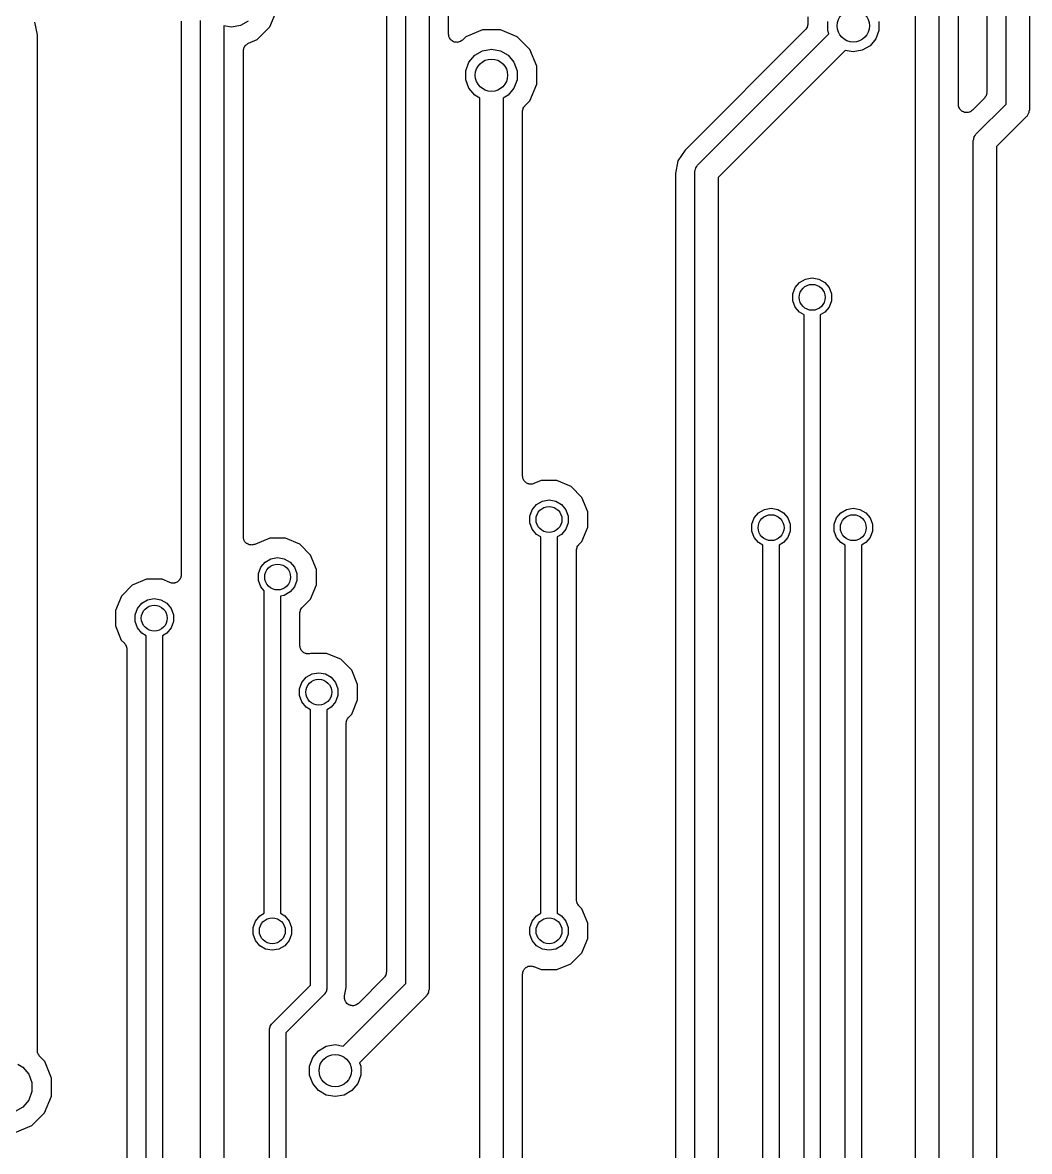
# Model space of a CAD drawing. Extents: x 25 to 125, y -125 to -25.
# Drawn here: x 91.31 to 106.86, y -64.87 to -47.45 of the extents above; entities that cross this region are included whole.
import ezdxf

# ---------------------------------------------------------------- set-up
doc = ezdxf.new("R2010")
doc.units = 0
doc.header["$MEASUREMENT"] = 0
doc.layers.add('BLACK', color=7, linetype='CONTINUOUS')

msp = doc.modelspace()

# ---------------------------------------------------------------- linework, layer by layer
at = {"layer": 'Black'}
for p, q in [((106.5, -48.7048), (106.5, -46.3267)), ((106.86, -46.3267), (106.86, -48.7794)), ((97.229, -62.2824), (97.229, -46.5807)), ((97.589, -46.5807), (97.589, -62.357)), ((106.2, -46.5365), (106.2, -48.528)), ((96.929, -46.7905), (96.929, -62.1056)), ((97.889, -47.6265), (97.889, -46.7906)), ((105.103, -100.255), (105.103, -47.1916)), ((105.463, -47.117), (105.463, -100.33)), ((105.763, -48.711), (105.763, -47.1295)), ((95.1319, -47.514), (95.2387, -47.2568)), ((103.44, -47.3581), (103.44, -47.4667)), ((91.539, -47.6375), (91.5002, -47.4423)), ((93.7604, -47.4279), (93.7604, -55.9746)), ((94.0604, -75.6476), (94.0604, -47.4154)), ((94.5388, -47.5185), (94.4204, -47.4977)), ((94.4204, -47.4977), (94.4204, -75.573)), ((94.6761, -47.4943), (94.5388, -47.5185)), ((94.7969, -47.4246), (94.6761, -47.4943)), ((94.9348, -47.7108), (95.1319, -47.514)), ((98.4134, -47.5599), (98.156, -47.6662)), ((98.6919, -47.5601), (98.4134, -47.5599)), ((98.949, -47.6669), (98.6919, -47.5601)), ((103.403, -47.5563), (101.542, -49.4167)), ((103.406, -47.5518), (103.403, -47.5563)), ((103.41, -47.5483), (103.406, -47.5518)), ((103.419, -47.5339), (103.41, -47.5483)), ((103.428, -47.5202), (103.419, -47.5339)), ((103.43, -47.5149), (103.428, -47.5202)), ((103.432, -47.5101), (103.43, -47.5149)), ((103.435, -47.4937), (103.432, -47.5101)), ((103.44, -47.4776), (103.435, -47.4937)), ((103.44, -47.4667), (103.439, -47.4721)), ((103.439, -47.4721), (103.44, -47.4776)), ((103.745, -47.5677), (103.745, -47.4283)), ((103.764, -47.6199), (103.745, -47.5677)), ((104.535, -47.5677), (104.488, -47.6988)), ((104.535, -47.4283), (104.535, -47.5677)), ((91.539, -63.3185), (91.539, -47.6375)), ((94.7989, -47.7669), (94.9348, -47.7108)), ((97.8919, -47.6428), (97.889, -47.6265)), ((97.8933, -47.6593), (97.8919, -47.6428)), ((97.8957, -47.6644), (97.8933, -47.6593)), ((97.8967, -47.67), (97.8957, -47.6644)), ((97.9049, -47.6843), (97.8967, -47.67)), ((97.9119, -47.6993), (97.9049, -47.6843)), ((97.9159, -47.7033), (97.9119, -47.6993)), ((97.9187, -47.7082), (97.9159, -47.7033)), ((97.9314, -47.7188), (97.9187, -47.7082)), ((97.9431, -47.7305), (97.9314, -47.7188)), ((97.9482, -47.7329), (97.9431, -47.7305)), ((97.9525, -47.7365), (97.9482, -47.7329)), ((97.968, -47.7422), (97.9525, -47.7365)), ((97.983, -47.7492), (97.968, -47.7422)), ((97.9886, -47.7497), (97.983, -47.7492)), ((97.9939, -47.7516), (97.9886, -47.7497)), ((98.0536, -47.7459), (98.0381, -47.7516)), ((98.0696, -47.7417), (98.0536, -47.7459)), ((98.0742, -47.7384), (98.0696, -47.7417)), ((98.0795, -47.7365), (98.0742, -47.7384)), ((98.0922, -47.7259), (98.0795, -47.7365)), ((98.1057, -47.7164), (98.0922, -47.7259)), ((98.156, -47.6662), (98.1057, -47.7164)), ((99.1458, -47.864), (98.949, -47.6669)), ((101.746, -49.6377), (103.764, -47.6199)), ((104.488, -47.6988), (104.398, -47.8056)), ((94.7204, -47.8843), (94.7219, -47.876)), ((94.7204, -55.3867), (94.7204, -47.8843)), ((94.7215, -47.8676), (94.7257, -47.8545)), ((94.7219, -47.876), (94.7215, -47.8676)), ((94.7257, -47.8545), (94.7281, -47.8409)), ((94.7281, -47.8409), (94.7323, -47.8336)), ((94.7323, -47.8336), (94.7348, -47.8256)), ((94.7348, -47.8256), (94.7432, -47.8146)), ((94.7432, -47.8146), (94.7501, -47.8027)), ((94.7501, -47.8027), (94.7566, -47.7973)), ((94.7566, -47.7973), (94.7617, -47.7906)), ((94.7617, -47.7906), (94.7733, -47.7832)), ((94.7733, -47.7832), (94.7839, -47.7743)), ((94.7839, -47.7743), (94.7918, -47.7714)), ((94.7918, -47.7714), (94.7989, -47.7669)), ((98.0105, -47.7516), (97.9939, -47.7516)), ((98.027, -47.7531), (98.0105, -47.7516)), ((98.0324, -47.7516), (98.027, -47.7531)), ((98.0381, -47.7516), (98.0324, -47.7516)), ((98.2939, -47.9524), (98.4147, -47.8827)), ((98.4147, -47.8827), (98.552, -47.8585)), ((98.552, -47.8585), (98.6893, -47.8827)), ((98.6893, -47.8827), (98.8101, -47.9524)), ((99.2521, -48.1214), (99.1458, -47.864)), ((104.015, -47.8775), (102.053, -49.8396)), ((104.14, -47.8995), (104.015, -47.8775)), ((104.277, -47.8753), (104.14, -47.8995)), ((104.398, -47.8056), (104.277, -47.8753)), ((98.1566, -48.1903), (98.2043, -48.0592)), ((98.2043, -48.0592), (98.2939, -47.9524)), ((98.8101, -47.9524), (98.8997, -48.0592)), ((98.8997, -48.0592), (98.9474, -48.1903)), ((98.1566, -48.3297), (98.1566, -48.1903)), ((98.9474, -48.1903), (98.9474, -48.3297)), ((99.2519, -48.3998), (99.2521, -48.1214)), ((98.2043, -48.4608), (98.1566, -48.3297)), ((98.9474, -48.3297), (98.8997, -48.4608)), ((99.1451, -48.657), (99.2519, -48.3998)), ((98.2939, -48.5676), (98.2043, -48.4608)), ((98.372, -48.6127), (98.2939, -48.5676)), ((98.372, -72.0614), (98.372, -48.6127)), ((98.8101, -48.5676), (98.732, -48.6127)), ((98.732, -48.6127), (98.732, -72.136)), ((98.8997, -48.4608), (98.8101, -48.5676)), ((106.163, -48.6178), (105.98, -48.8008)), ((106.166, -48.6132), (106.163, -48.6178)), ((106.17, -48.6096), (106.166, -48.6132)), ((106.179, -48.5952), (106.17, -48.6096)), ((106.188, -48.5816), (106.179, -48.5952)), ((106.19, -48.5763), (106.188, -48.5816)), ((106.192, -48.5714), (106.19, -48.5763)), ((106.195, -48.5551), (106.192, -48.5714)), ((106.2, -48.539), (106.195, -48.5551)), ((106.2, -48.528), (106.199, -48.5335)), ((106.199, -48.5335), (106.2, -48.539)), ((99.0325, -48.8114), (99.0368, -48.7954)), ((99.0368, -48.7954), (99.0397, -48.7792)), ((99.0397, -48.7792), (99.0425, -48.7743)), ((99.0425, -48.7743), (99.0439, -48.7688)), ((99.0439, -48.7688), (99.0534, -48.7553)), ((99.0534, -48.7553), (99.0617, -48.741)), ((99.0617, -48.741), (99.066, -48.7373)), ((99.066, -48.7373), (99.0693, -48.7327)), ((99.0693, -48.7327), (99.1451, -48.657)), ((105.766, -48.7273), (105.763, -48.711)), ((105.767, -48.7438), (105.766, -48.7273)), ((105.77, -48.7489), (105.767, -48.7438)), ((105.771, -48.7544), (105.77, -48.7489)), ((105.779, -48.7688), (105.771, -48.7544)), ((105.786, -48.7838), (105.779, -48.7688)), ((105.79, -48.7878), (105.786, -48.7838)), ((105.793, -48.7926), (105.79, -48.7878)), ((105.805, -48.8033), (105.793, -48.7926)), ((106.045, -49.1601), (106.5, -48.7048)), ((106.859, -48.7951), (106.853, -48.8178)), ((106.86, -48.7794), (106.859, -48.7872)), ((106.859, -48.7872), (106.859, -48.7951)), ((99.032, -48.8226), (99.033, -48.817)), ((99.032, -54.4479), (99.032, -48.8226)), ((99.033, -48.817), (99.0325, -48.8114)), ((105.817, -48.815), (105.805, -48.8033)), ((105.822, -48.8174), (105.817, -48.815)), ((105.826, -48.821), (105.822, -48.8174)), ((105.842, -48.8266), (105.826, -48.821)), ((105.857, -48.8336), (105.842, -48.8266)), ((105.863, -48.8341), (105.857, -48.8336)), ((105.868, -48.836), (105.863, -48.8341)), ((105.885, -48.836), (105.868, -48.836)), ((105.901, -48.8375), (105.885, -48.836)), ((105.906, -48.836), (105.901, -48.8375)), ((105.912, -48.836), (105.906, -48.836)), ((105.928, -48.8304), (105.912, -48.836)), ((105.944, -48.8261), (105.928, -48.8304)), ((105.948, -48.8229), (105.944, -48.8261)), ((105.953, -48.821), (105.948, -48.8229)), ((105.966, -48.8103), (105.953, -48.821)), ((105.98, -48.8008), (105.966, -48.8103)), ((106.807, -48.9067), (106.352, -49.362)), ((106.812, -48.9002), (106.807, -48.9067)), ((106.818, -48.8951), (106.812, -48.9002)), ((106.83, -48.8747), (106.818, -48.8951)), ((106.843, -48.8555), (106.83, -48.8747)), ((106.845, -48.8478), (106.843, -48.8555)), ((106.849, -48.841), (106.845, -48.8478)), ((106.853, -48.8178), (106.849, -48.841)), ((105.992, -49.2874), (105.993, -49.2796)), ((105.992, -90.805), (105.992, -49.2874)), ((105.993, -49.2717), (105.999, -49.249)), ((105.993, -49.2796), (105.993, -49.2717)), ((105.999, -49.249), (106.003, -49.2258)), ((106.003, -49.2258), (106.007, -49.219)), ((106.007, -49.219), (106.009, -49.2113)), ((106.009, -49.2113), (106.022, -49.1921)), ((106.022, -49.1921), (106.034, -49.1717)), ((106.034, -49.1717), (106.04, -49.1666)), ((106.04, -49.1666), (106.045, -49.1601)), ((101.542, -49.4167), (101.432, -49.5823)), ((106.352, -49.362), (106.352, -90.6705)), ((101.432, -49.5823), (101.393, -49.7775)), ((101.723, -49.6697), (101.735, -49.6493)), ((101.735, -49.6493), (101.741, -49.6442)), ((101.741, -49.6442), (101.746, -49.6377)), ((101.393, -49.7775), (101.393, -74.3297)), ((101.693, -49.765), (101.694, -49.7572)), ((101.693, -85.3774), (101.693, -49.765)), ((101.694, -49.7493), (101.7, -49.7266)), ((101.694, -49.7572), (101.694, -49.7493)), ((101.7, -49.7266), (101.704, -49.7034)), ((101.704, -49.7034), (101.708, -49.6966)), ((101.708, -49.6966), (101.71, -49.6889)), ((101.71, -49.6889), (101.723, -49.6697)), ((102.053, -49.8396), (102.053, -85.452)), ((103.311, -51.4583), (103.402, -51.406)), ((103.402, -51.406), (103.505, -51.3879)), ((103.505, -51.3879), (103.608, -51.406)), ((103.608, -51.406), (103.699, -51.4583)), ((103.208, -51.6367), (103.244, -51.5384)), ((103.244, -51.5384), (103.311, -51.4583)), ((103.699, -51.4583), (103.766, -51.5384)), ((103.766, -51.5384), (103.802, -51.6367)), ((103.208, -51.7413), (103.208, -51.6367)), ((103.244, -51.8396), (103.208, -51.7413)), ((103.802, -51.7413), (103.766, -51.8396)), ((103.802, -51.6367), (103.802, -51.7413)), ((103.311, -51.9197), (103.244, -51.8396)), ((103.38, -51.9593), (103.311, -51.9197)), ((103.699, -51.9197), (103.63, -51.9593)), ((103.766, -51.8396), (103.699, -51.9197)), ((103.38, -87.2269), (103.38, -51.9593)), ((103.63, -51.9593), (103.63, -87.2385)), ((99.0344, -54.4615), (99.032, -54.4479)), ((99.035, -54.4753), (99.0344, -54.4615)), ((99.0382, -54.4831), (99.035, -54.4753)), ((99.0397, -54.4913), (99.0382, -54.4831)), ((99.0466, -54.5033), (99.0397, -54.4913)), ((99.0518, -54.516), (99.0466, -54.5033)), ((99.0575, -54.5223), (99.0518, -54.516)), ((99.0617, -54.5295), (99.0575, -54.5223)), ((99.0723, -54.5384), (99.0617, -54.5295)), ((99.0816, -54.5486), (99.0723, -54.5384)), ((99.3222, -54.5179), (99.2075, -54.5653)), ((99.5609, -54.5181), (99.3222, -54.5179)), ((99.7813, -54.6096), (99.5609, -54.5181)), ((99.0891, -54.5525), (99.0816, -54.5486)), ((99.0955, -54.5579), (99.0891, -54.5525)), ((99.1085, -54.5626), (99.0955, -54.5579)), ((99.1207, -54.569), (99.1085, -54.5626)), ((99.129, -54.5701), (99.1207, -54.569)), ((99.1369, -54.573), (99.129, -54.5701)), ((99.1508, -54.573), (99.1369, -54.573)), ((99.1644, -54.5748), (99.1508, -54.573)), ((99.1726, -54.573), (99.1644, -54.5748)), ((99.1811, -54.573), (99.1726, -54.573)), ((99.194, -54.5683), (99.1811, -54.573)), ((99.2075, -54.5653), (99.194, -54.5683)), ((99.95, -54.7786), (99.7813, -54.6096)), ((99.1802, -54.9674), (99.2474, -54.8873)), ((99.2474, -54.8873), (99.338, -54.835)), ((99.338, -54.835), (99.441, -54.8169)), ((99.441, -54.8169), (99.544, -54.835)), ((99.544, -54.835), (99.6346, -54.8873)), ((99.6346, -54.8873), (99.7018, -54.9674)), ((100.041, -54.9992), (99.95, -54.7786)), ((99.1444, -55.0657), (99.1802, -54.9674)), ((99.1444, -55.1703), (99.1444, -55.0657)), ((99.7018, -54.9674), (99.7376, -55.0657)), ((99.7376, -55.0657), (99.7376, -55.1703)), ((100.041, -55.2379), (100.041, -54.9992)), ((102.609, -55.0944), (102.676, -55.0143)), ((102.676, -55.0143), (102.767, -54.962)), ((102.767, -54.962), (102.87, -54.9439)), ((102.87, -54.9439), (102.973, -54.962)), ((102.973, -54.962), (103.064, -55.0143)), ((103.064, -55.0143), (103.131, -55.0944)), ((103.879, -55.0944), (103.946, -55.0143)), ((103.946, -55.0143), (104.037, -54.962)), ((104.037, -54.962), (104.14, -54.9439)), ((104.14, -54.9439), (104.243, -54.962)), ((104.243, -54.962), (104.334, -55.0143)), ((104.334, -55.0143), (104.401, -55.0944)), ((99.1802, -55.2686), (99.1444, -55.1703)), ((99.7376, -55.1703), (99.7018, -55.2686)), ((99.9494, -55.4583), (100.041, -55.2379)), ((102.573, -55.1927), (102.609, -55.0944)), ((102.573, -55.2973), (102.573, -55.1927)), ((103.131, -55.0944), (103.167, -55.1927)), ((103.167, -55.1927), (103.167, -55.2973)), ((103.843, -55.1927), (103.879, -55.0944)), ((103.843, -55.2973), (103.843, -55.1927)), ((104.401, -55.0944), (104.437, -55.1927)), ((104.437, -55.1927), (104.437, -55.2973)), ((94.7228, -55.4003), (94.7204, -55.3867)), ((94.7234, -55.4141), (94.7228, -55.4003)), ((94.7266, -55.4219), (94.7234, -55.4141)), ((95.1312, -55.4069), (94.8959, -55.5041)), ((95.3699, -55.4071), (95.1312, -55.4069)), ((95.5903, -55.4986), (95.3699, -55.4071)), ((99.2474, -55.3487), (99.1802, -55.2686)), ((99.316, -55.3883), (99.2474, -55.3487)), ((99.316, -61.1977), (99.316, -55.3883)), ((99.6346, -55.3487), (99.566, -55.3883)), ((99.566, -55.3883), (99.566, -61.1977)), ((99.7018, -55.2686), (99.6346, -55.3487)), ((102.609, -55.3956), (102.573, -55.2973)), ((102.676, -55.4757), (102.609, -55.3956)), ((103.131, -55.3956), (103.064, -55.4757)), ((103.167, -55.2973), (103.131, -55.3956)), ((103.879, -55.3956), (103.843, -55.2973)), ((103.946, -55.4757), (103.879, -55.3956)), ((104.401, -55.3956), (104.334, -55.4757)), ((104.437, -55.2973), (104.401, -55.3956)), ((94.7281, -55.4302), (94.7266, -55.4219)), ((94.735, -55.4421), (94.7281, -55.4302)), ((94.7402, -55.4549), (94.735, -55.4421)), ((94.7459, -55.4611), (94.7402, -55.4549)), ((94.7501, -55.4684), (94.7459, -55.4611)), ((94.7607, -55.4772), (94.7501, -55.4684)), ((94.77, -55.4874), (94.7607, -55.4772)), ((94.7775, -55.4913), (94.77, -55.4874)), ((94.7839, -55.4967), (94.7775, -55.4913)), ((94.7969, -55.5014), (94.7839, -55.4967)), ((94.8091, -55.5078), (94.7969, -55.5014)), ((94.8174, -55.5089), (94.8091, -55.5078)), ((94.8253, -55.5118), (94.8174, -55.5089)), ((94.8391, -55.5118), (94.8253, -55.5118)), ((94.8528, -55.5136), (94.8391, -55.5118)), ((94.861, -55.5118), (94.8528, -55.5136)), ((94.8695, -55.5118), (94.861, -55.5118)), ((94.8824, -55.5071), (94.8695, -55.5118)), ((94.8959, -55.5041), (94.8824, -55.5071)), ((95.759, -55.6676), (95.5903, -55.4986)), ((99.866, -55.5942), (99.867, -55.5886)), ((99.8665, -55.583), (99.8708, -55.567)), ((99.867, -55.5886), (99.8665, -55.583)), ((99.8708, -55.567), (99.8737, -55.5508)), ((99.8737, -55.5508), (99.8765, -55.5459)), ((99.8765, -55.5459), (99.8779, -55.5404)), ((99.8779, -55.5404), (99.8874, -55.5269)), ((99.8874, -55.5269), (99.8957, -55.5126)), ((99.8957, -55.5126), (99.9, -55.5089)), ((99.9, -55.5089), (99.9033, -55.5043)), ((99.9033, -55.5043), (99.9494, -55.4583)), ((102.745, -55.5153), (102.676, -55.4757)), ((102.745, -100.278), (102.745, -55.5153)), ((103.064, -55.4757), (102.995, -55.5153)), ((102.995, -55.5153), (102.995, -100.33)), ((104.015, -55.5153), (103.946, -55.4757)), ((104.015, -100.151), (104.015, -55.5153)), ((104.334, -55.4757), (104.265, -55.5153)), ((104.265, -55.5153), (104.265, -100.203)), ((95.0564, -55.7763), (95.147, -55.724)), ((95.147, -55.724), (95.25, -55.7059)), ((95.25, -55.7059), (95.353, -55.724)), ((95.353, -55.724), (95.4436, -55.7763)), ((95.8501, -55.8882), (95.759, -55.6676)), ((99.866, -60.9919), (99.866, -55.5942)), ((94.9534, -55.9547), (94.9892, -55.8564)), ((94.9892, -55.8564), (95.0564, -55.7763)), ((95.4436, -55.7763), (95.5108, -55.8564)), ((95.5108, -55.8564), (95.5466, -55.9547)), ((95.8499, -56.1269), (95.8501, -55.8882)), ((93.2262, -56.0419), (93.0056, -56.133)), ((93.4649, -56.0421), (93.2262, -56.0419)), ((93.5847, -56.0919), (93.4649, -56.0421)), ((93.5983, -56.0949), (93.5847, -56.0919)), ((93.6113, -56.0996), (93.5983, -56.0949)), ((93.6197, -56.0996), (93.6113, -56.0996)), ((93.6278, -56.1014), (93.6197, -56.0996)), ((93.6415, -56.0996), (93.6278, -56.1014)), ((93.6555, -56.0996), (93.6415, -56.0996)), ((93.6633, -56.0968), (93.6555, -56.0996)), ((93.6715, -56.0957), (93.6633, -56.0968)), ((93.6838, -56.0893), (93.6715, -56.0957)), ((93.6969, -56.0846), (93.6838, -56.0893)), ((93.7033, -56.0792), (93.6969, -56.0846)), ((93.7106, -56.0754), (93.7033, -56.0792)), ((93.72, -56.0651), (93.7106, -56.0754)), ((93.7307, -56.0562), (93.72, -56.0651)), ((93.7348, -56.049), (93.7307, -56.0562)), ((93.7405, -56.0429), (93.7348, -56.049)), ((93.7458, -56.0301), (93.7405, -56.0429)), ((93.7527, -56.018), (93.7458, -56.0301)), ((93.7542, -56.0098), (93.7527, -56.018)), ((93.7574, -56.0022), (93.7542, -56.0098)), ((93.758, -55.9883), (93.7574, -56.0022)), ((93.7604, -55.9746), (93.758, -55.9883)), ((94.9534, -56.0593), (94.9534, -55.9547)), ((94.9892, -56.1576), (94.9534, -56.0593)), ((95.5466, -56.0593), (95.5108, -56.1576)), ((95.5466, -55.9547), (95.5466, -56.0593)), ((93.0056, -56.133), (92.8366, -56.3017)), ((95.043, -56.2217), (94.9892, -56.1576)), ((95.043, -61.1977), (95.043, -56.2217)), ((95.4436, -56.2377), (95.353, -56.29)), ((95.5108, -56.1576), (95.4436, -56.2377)), ((95.7584, -56.3473), (95.8499, -56.1269)), ((92.8366, -56.3017), (92.7451, -56.5221)), ((93.0842, -56.4914), (93.1514, -56.4113)), ((93.1514, -56.4113), (93.242, -56.359)), ((93.242, -56.359), (93.345, -56.3409)), ((93.345, -56.3409), (93.448, -56.359)), ((93.448, -56.359), (93.5386, -56.4113)), ((93.5386, -56.4113), (93.6058, -56.4914)), ((95.353, -56.29), (95.293, -56.3006)), ((95.293, -56.3006), (95.293, -61.1977)), ((95.6303, -56.4752), (95.7584, -56.3473)), ((92.7451, -56.5221), (92.7449, -56.7608)), ((93.0484, -56.5897), (93.0842, -56.4914)), ((93.0484, -56.6943), (93.0484, -56.5897)), ((93.6058, -56.4914), (93.6416, -56.5897)), ((93.6416, -56.5897), (93.6416, -56.6943)), ((95.593, -56.5651), (95.594, -56.5595)), ((95.593, -57.0666), (95.593, -56.5651)), ((95.5935, -56.5539), (95.5978, -56.5379)), ((95.594, -56.5595), (95.5935, -56.5539)), ((95.5978, -56.5379), (95.6007, -56.5216)), ((95.6007, -56.5216), (95.6035, -56.5167)), ((95.6035, -56.5167), (95.6049, -56.5113)), ((95.6049, -56.5113), (95.6144, -56.4977)), ((95.6144, -56.4977), (95.6227, -56.4834)), ((95.6227, -56.4834), (95.627, -56.4798)), ((95.627, -56.4798), (95.6303, -56.4752)), ((92.7449, -56.7608), (92.836, -56.9814)), ((93.0842, -56.7926), (93.0484, -56.6943)), ((93.1514, -56.8727), (93.0842, -56.7926)), ((93.6058, -56.7926), (93.5386, -56.8727)), ((93.6416, -56.6943), (93.6058, -56.7926)), ((92.836, -56.9814), (92.8829, -57.0283)), ((93.22, -56.9123), (93.1514, -56.8727)), ((93.22, -75.6757), (93.22, -56.9123)), ((93.5386, -56.8727), (93.47, -56.9123)), ((93.47, -56.9123), (93.47, -75.6757)), ((92.8829, -57.0283), (92.886, -57.0329)), ((92.886, -57.0329), (92.8903, -57.0364)), ((92.8903, -57.0364), (92.8986, -57.0509)), ((92.8986, -57.0509), (92.9081, -57.0645)), ((92.9081, -57.0645), (92.9096, -57.0698)), ((92.9096, -57.0698), (92.9123, -57.0746)), ((92.9123, -57.0746), (92.9152, -57.091)), ((92.9152, -57.091), (92.9195, -57.1071)), ((92.9195, -57.1071), (92.919, -57.1126)), ((92.919, -57.1126), (92.92, -57.1181)), ((92.92, -57.1181), (92.92, -69.8109)), ((95.5954, -57.0802), (95.593, -57.0666)), ((95.596, -57.0939), (95.5954, -57.0802)), ((95.5992, -57.1017), (95.596, -57.0939)), ((95.6007, -57.11), (95.5992, -57.1017)), ((95.6076, -57.1219), (95.6007, -57.11)), ((95.6128, -57.1347), (95.6076, -57.1219)), ((95.6185, -57.1409), (95.6128, -57.1347)), ((95.6227, -57.1482), (95.6185, -57.1409)), ((95.6333, -57.1571), (95.6227, -57.1482)), ((95.6426, -57.1672), (95.6333, -57.1571)), ((95.6501, -57.1711), (95.6426, -57.1672)), ((95.6565, -57.1765), (95.6501, -57.1711)), ((95.6695, -57.1813), (95.6565, -57.1765)), ((95.6817, -57.1876), (95.6695, -57.1813)), ((95.69, -57.1888), (95.6817, -57.1876)), ((95.6979, -57.1916), (95.69, -57.1888)), ((95.7117, -57.1916), (95.6979, -57.1916)), ((95.7254, -57.1934), (95.7117, -57.1916)), ((95.7336, -57.1916), (95.7254, -57.1934)), ((95.7421, -57.1916), (95.7336, -57.1916)), ((95.755, -57.1869), (95.7421, -57.1916)), ((95.7642, -57.1849), (95.755, -57.1869)), ((96.0049, -57.1851), (95.7642, -57.1849)), ((96.2253, -57.2766), (96.0049, -57.1851)), ((96.394, -57.4456), (96.2253, -57.2766)), ((95.6914, -57.5543), (95.782, -57.502)), ((95.782, -57.502), (95.885, -57.4839)), ((95.885, -57.4839), (95.988, -57.502)), ((95.988, -57.502), (96.0786, -57.5543)), ((96.4851, -57.6662), (96.394, -57.4456)), ((95.5884, -57.7327), (95.6242, -57.6344)), ((95.6242, -57.6344), (95.6914, -57.5543)), ((96.0786, -57.5543), (96.1458, -57.6344)), ((96.1458, -57.6344), (96.1816, -57.7327)), ((96.4849, -57.9049), (96.4851, -57.6662)), ((95.5884, -57.8373), (95.5884, -57.7327)), ((95.6242, -57.9356), (95.5884, -57.8373)), ((96.1816, -57.8373), (96.1458, -57.9356)), ((96.1816, -57.7327), (96.1816, -57.8373)), ((95.6914, -58.0157), (95.6242, -57.9356)), ((95.76, -58.0553), (95.6914, -58.0157)), ((96.0786, -58.0157), (96.01, -58.0553)), ((96.1458, -57.9356), (96.0786, -58.0157)), ((96.3934, -58.1253), (96.4849, -57.9049)), ((95.76, -62.3052), (95.76, -58.0553)), ((96.01, -58.0553), (96.01, -62.357)), ((96.3219, -58.2074), (96.3314, -58.1939)), ((96.3314, -58.1939), (96.3397, -58.1796)), ((96.3397, -58.1796), (96.344, -58.1759)), ((96.344, -58.1759), (96.3473, -58.1713)), ((96.3473, -58.1713), (96.3934, -58.1253)), ((96.31, -58.2612), (96.311, -58.2556)), ((96.31, -62.3445), (96.31, -58.2612)), ((96.3105, -58.25), (96.3148, -58.234)), ((96.311, -58.2556), (96.3105, -58.25)), ((96.3148, -58.234), (96.3177, -58.2178)), ((96.3177, -58.2178), (96.3205, -58.2129)), ((96.3205, -58.2129), (96.3219, -58.2074)), ((99.867, -60.9974), (99.866, -60.9919)), ((99.8665, -61.0029), (99.867, -60.9974)), ((99.8708, -61.019), (99.8665, -61.0029)), ((99.8737, -61.0354), (99.8708, -61.019)), ((99.8764, -61.0402), (99.8737, -61.0354)), ((99.8779, -61.0455), (99.8764, -61.0402)), ((99.8874, -61.0591), (99.8779, -61.0455)), ((99.8957, -61.0736), (99.8874, -61.0591)), ((99.8999, -61.0771), (99.8957, -61.0736)), ((99.9031, -61.0817), (99.8999, -61.0771)), ((99.95, -61.1286), (99.9031, -61.0817)), ((100.041, -61.3492), (99.95, -61.1286)), ((94.8714, -61.4157), (94.9072, -61.3174)), ((94.9072, -61.3174), (94.9744, -61.2373)), ((94.9744, -61.2373), (95.043, -61.1977)), ((95.293, -61.1977), (95.3616, -61.2373)), ((95.3616, -61.2373), (95.4288, -61.3174)), ((95.4288, -61.3174), (95.4646, -61.4157)), ((99.1444, -61.4157), (99.1802, -61.3174)), ((99.1802, -61.3174), (99.2474, -61.2373)), ((99.2474, -61.2373), (99.316, -61.1977)), ((99.566, -61.1977), (99.6346, -61.2373)), ((99.6346, -61.2373), (99.7018, -61.3174)), ((99.7018, -61.3174), (99.7376, -61.4157)), ((94.8714, -61.5203), (94.8714, -61.4157)), ((95.4646, -61.4157), (95.4646, -61.5203)), ((99.1444, -61.5203), (99.1444, -61.4157)), ((99.7376, -61.4157), (99.7376, -61.5203)), ((100.041, -61.5879), (100.041, -61.3492)), ((94.9072, -61.6186), (94.8714, -61.5203)), ((94.9744, -61.6987), (94.9072, -61.6186)), ((95.4288, -61.6186), (95.3616, -61.6987)), ((95.4646, -61.5203), (95.4288, -61.6186)), ((99.1802, -61.6186), (99.1444, -61.5203)), ((99.2474, -61.6987), (99.1802, -61.6186)), ((99.7018, -61.6186), (99.6346, -61.6987)), ((99.7376, -61.5203), (99.7018, -61.6186)), ((99.9494, -61.8083), (100.041, -61.5879)), ((95.065, -61.751), (94.9744, -61.6987)), ((95.168, -61.7691), (95.065, -61.751)), ((95.271, -61.751), (95.168, -61.7691)), ((95.3616, -61.6987), (95.271, -61.751)), ((99.338, -61.751), (99.2474, -61.6987)), ((99.441, -61.7691), (99.338, -61.751)), ((99.544, -61.751), (99.441, -61.7691)), ((99.6346, -61.6987), (99.544, -61.751)), ((99.7804, -61.977), (99.9494, -61.8083)), ((99.0724, -62.0475), (99.0818, -62.0373)), ((99.0818, -62.0373), (99.0891, -62.0334)), ((99.0891, -62.0334), (99.0955, -62.0281)), ((99.0955, -62.0281), (99.1086, -62.0233)), ((99.1086, -62.0233), (99.1209, -62.0169)), ((99.1209, -62.0169), (99.1291, -62.0159)), ((99.1291, -62.0159), (99.1369, -62.013)), ((99.1369, -62.013), (99.1509, -62.013)), ((99.1509, -62.013), (99.1647, -62.0112)), ((99.1647, -62.0112), (99.1727, -62.013)), ((99.1727, -62.013), (99.1811, -62.013)), ((99.1811, -62.013), (99.1941, -62.0178)), ((99.1941, -62.0178), (99.2077, -62.0208)), ((99.2077, -62.0208), (99.3211, -62.0679)), ((99.5598, -62.0681), (99.7804, -61.977)), ((96.8918, -62.1954), (96.4986, -62.5886)), ((96.895, -62.1908), (96.8918, -62.1954)), ((96.8993, -62.1872), (96.895, -62.1908)), ((96.9076, -62.1728), (96.8993, -62.1872)), ((96.9171, -62.1592), (96.9076, -62.1728)), ((96.9185, -62.1538), (96.9171, -62.1592)), ((96.9213, -62.149), (96.9185, -62.1538)), ((96.9242, -62.1327), (96.9213, -62.149)), ((96.9285, -62.1166), (96.9242, -62.1327)), ((96.929, -62.1056), (96.928, -62.1111)), ((96.928, -62.1111), (96.9285, -62.1166)), ((99.032, -62.1381), (99.0344, -62.1244)), ((99.032, -69.3578), (99.032, -62.1381)), ((99.0344, -62.1244), (99.035, -62.1105)), ((99.035, -62.1105), (99.0382, -62.1028)), ((99.0382, -62.1028), (99.0397, -62.0946)), ((99.0397, -62.0946), (99.0466, -62.0826)), ((99.0466, -62.0826), (99.0519, -62.0698)), ((99.0519, -62.0698), (99.0576, -62.0636)), ((99.0576, -62.0636), (99.0617, -62.0565)), ((99.0617, -62.0565), (99.0724, -62.0475)), ((99.3211, -62.0679), (99.5598, -62.0681)), ((95.1616, -62.9036), (95.76, -62.3052)), ((96.0053, -62.3837), (96.0025, -62.3998)), ((96.0095, -62.3679), (96.0053, -62.3837)), ((96.01, -62.357), (96.009, -62.3624)), ((96.009, -62.3624), (96.0095, -62.3679)), ((96.2639, -63.2475), (97.229, -62.2824)), ((96.2842, -62.474), (96.31, -62.3445)), ((97.5883, -62.3727), (97.5822, -62.3954)), ((97.589, -62.357), (97.5876, -62.3648)), ((97.5876, -62.3648), (97.5883, -62.3727)), ((95.9734, -62.4454), (95.375, -63.0438)), ((95.9765, -62.4409), (95.9734, -62.4454)), ((95.9808, -62.4373), (95.9765, -62.4409)), ((95.9889, -62.4232), (95.9808, -62.4373)), ((95.9983, -62.4098), (95.9889, -62.4232)), ((95.9997, -62.4045), (95.9983, -62.4098)), ((96.0025, -62.3998), (95.9997, -62.4045)), ((96.2823, -62.4877), (96.2841, -62.481)), ((96.2836, -62.5029), (96.2823, -62.4877)), ((96.2833, -62.5181), (96.2836, -62.5029)), ((96.2855, -62.5247), (96.2833, -62.5181)), ((96.2841, -62.481), (96.2842, -62.474)), ((96.2861, -62.5316), (96.2855, -62.5247)), ((96.2926, -62.5454), (96.2861, -62.5316)), ((96.2975, -62.5599), (96.2926, -62.5454)), ((96.3018, -62.5653), (96.2975, -62.5599)), ((97.5363, -62.4843), (96.5154, -63.5051)), ((97.5408, -62.4778), (97.5363, -62.4843)), ((97.5469, -62.4727), (97.5408, -62.4778)), ((97.5586, -62.4523), (97.5469, -62.4727)), ((97.5721, -62.4331), (97.5586, -62.4523)), ((97.5742, -62.4254), (97.5721, -62.4331)), ((97.5781, -62.4186), (97.5742, -62.4254)), ((97.5822, -62.3954), (97.5781, -62.4186)), ((96.3048, -62.5716), (96.3018, -62.5653)), ((96.3155, -62.5824), (96.3048, -62.5716)), ((96.3251, -62.5943), (96.3155, -62.5824)), ((96.331, -62.5979), (96.3251, -62.5943)), ((96.336, -62.6028), (96.331, -62.5979)), ((96.3497, -62.6092), (96.336, -62.6028)), ((96.3628, -62.6171), (96.3497, -62.6092)), ((96.3696, -62.6185), (96.3628, -62.6171)), ((96.3759, -62.6214), (96.3696, -62.6185)), ((96.3911, -62.6228), (96.3759, -62.6214)), ((96.406, -62.6257), (96.3911, -62.6228)), ((96.4129, -62.6247), (96.406, -62.6257)), ((96.4199, -62.6253), (96.4129, -62.6247)), ((96.4346, -62.6213), (96.4199, -62.6253)), ((96.4496, -62.619), (96.4346, -62.6213)), ((96.4557, -62.6157), (96.4496, -62.619)), ((96.4625, -62.6139), (96.4557, -62.6157)), ((96.4749, -62.6051), (96.4625, -62.6139)), ((96.4883, -62.5978), (96.4749, -62.6051)), ((96.4929, -62.5926), (96.4883, -62.5978)), ((96.4986, -62.5886), (96.4929, -62.5926)), ((95.1461, -62.9258), (95.1542, -62.9117)), ((95.1542, -62.9117), (95.1585, -62.9081)), ((95.1585, -62.9081), (95.1616, -62.9036)), ((95.125, -62.992), (95.126, -62.9866)), ((95.125, -74.549), (95.125, -62.992)), ((95.1255, -62.9811), (95.1297, -62.9653)), ((95.126, -62.9866), (95.1255, -62.9811)), ((95.1297, -62.9653), (95.1325, -62.9492)), ((95.1325, -62.9492), (95.1353, -62.9445)), ((95.1353, -62.9445), (95.1367, -62.9392)), ((95.1367, -62.9392), (95.1461, -62.9258)), ((95.375, -63.0438), (95.375, -74.4972)), ((95.8809, -63.3194), (96.0017, -63.2497)), ((96.0017, -63.2497), (96.139, -63.2255)), ((96.139, -63.2255), (96.2639, -63.2475)), ((91.54, -63.3239), (91.539, -63.3185)), ((91.5395, -63.3294), (91.54, -63.3239)), ((91.5438, -63.3455), (91.5395, -63.3294)), ((91.5467, -63.3619), (91.5438, -63.3455)), ((91.5494, -63.3667), (91.5467, -63.3619)), ((91.5509, -63.3721), (91.5494, -63.3667)), ((91.5604, -63.3857), (91.5509, -63.3721)), ((91.5687, -63.4001), (91.5604, -63.3857)), ((91.5729, -63.4037), (91.5687, -63.4001)), ((91.5761, -63.4082), (91.5729, -63.4037)), ((91.6528, -63.485), (91.5761, -63.4082)), ((95.7436, -63.5573), (95.7913, -63.4262)), ((95.7913, -63.4262), (95.8809, -63.3194)), ((91.239, -63.5283), (91.3171, -63.5734)), ((91.3171, -63.5734), (91.4067, -63.6802)), ((91.7591, -63.7424), (91.6528, -63.485)), ((95.7436, -63.6967), (95.7436, -63.5573)), ((96.5154, -63.5051), (96.5344, -63.5573)), ((96.5344, -63.5573), (96.5344, -63.6967)), ((91.4067, -63.6802), (91.4544, -63.8113)), ((91.7589, -64.0208), (91.7591, -63.7424)), ((95.7913, -63.8278), (95.7436, -63.6967)), ((96.5344, -63.6967), (96.4867, -63.8278)), ((91.4544, -63.9507), (91.4067, -64.0818)), ((91.4544, -63.8113), (91.4544, -63.9507)), ((95.8809, -63.9346), (95.7913, -63.8278)), ((96.0017, -64.0043), (95.8809, -63.9346)), ((96.3971, -63.9346), (96.2763, -64.0043)), ((96.4867, -63.8278), (96.3971, -63.9346)), ((91.4067, -64.0818), (91.3171, -64.1886)), ((91.6521, -64.278), (91.7589, -64.0208)), ((96.139, -64.0285), (96.0017, -64.0043)), ((96.2763, -64.0043), (96.139, -64.0285)), ((91.3171, -64.1886), (91.1963, -64.2583)), ((91.455, -64.4748), (91.6521, -64.278)), ((91.1976, -64.5811), (91.455, -64.4748))]:
    msp.add_line(p, q, dxfattribs=at)
for centre, radius in [((104.14, -47.498), 0.25), ((98.552, -48.26), 0.25), ((103.505, -51.689), 0.2), ((99.441, -55.118), 0.2), ((102.87, -55.245), 0.2), ((104.14, -55.245), 0.2), ((95.25, -56.007), 0.2), ((93.345, -56.642), 0.2), ((95.885, -57.785), 0.2), ((95.168, -61.468), 0.2), ((99.441, -61.468), 0.2), ((96.139, -63.627), 0.25)]:
    msp.add_circle(centre, radius, dxfattribs=at)

doc.saveas('drawing.dxf')
